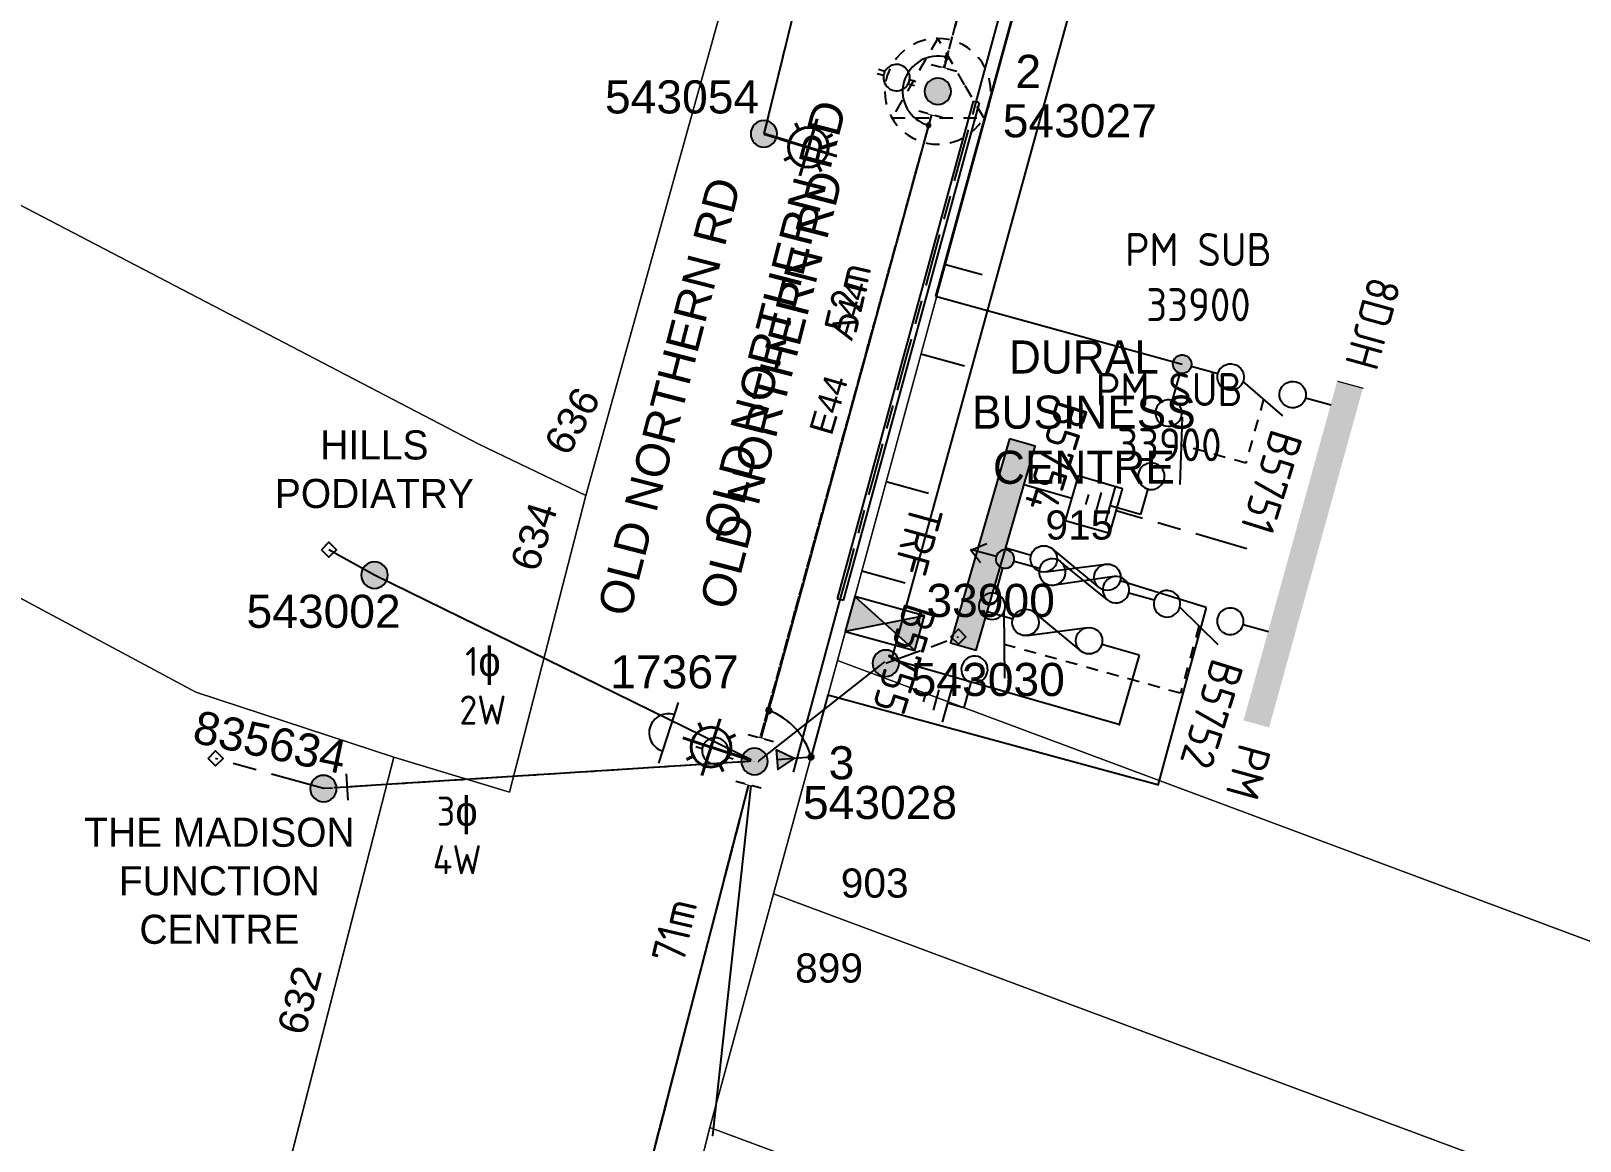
# Model space of a CAD drawing. Header units: metres. Extents: x 316970 to 317938, y 6270894 to 6271502.
# Drawn here: x 317154.5 to 317271.5, y 6271180.6 to 6271264.5 of the extents above; entities that cross this region are included whole.
import ezdxf
from ezdxf.enums import TextEntityAlignment as Align

# ---------------------------------------------------------------- set-up
doc = ezdxf.new("R2010")
doc.units = ezdxf.units.M
for name, pattern in [('Cable Exist OH', [1, 1, 0]), ('Cable Exist UG', [8.2, 4, -1.2, 1.8, -1.2]), ('IECLAUG', [3, 2, -1]), ('IECLCHAINA', [8.2, 4, -1.2, 1.8, -1.2]), ('IECLdasha', [5, 3, -2]), ('IECLDOTA', [1.8, 1, -0.8])]:
    doc.linetypes.add(name, pattern=pattern)
doc.layers.get('0').update_dxf_attribs({"color": 6})
for name, color, linetype, lineweight in [('Cadastre Buildings_SP_EXT', 9, 'Continuous', 5), ('Cadastre Land Parcels_SP_EXT', 9, 'Continuous', 5), ('Cadastre Roads_SP_EXT', 9, 'Continuous', 5)]:
    doc.layers.add(name, color=color, linetype=linetype, lineweight=lineweight)
for name, color, linetype in [('Equip_LV_EXT', 7, 'Continuous'), ('Equip_SP_EXT', 7, 'Continuous'), ('Equip_SP_HV_EXT', 7, 'Continuous'), ('Equip_SP_SL_EXT', 7, 'Continuous'), ('Mains_HV_EXT', 7, 'Continuous'), ('Mains_HV_NEW_U72', 2, 'Continuous'), ('Mains_LV_EXT', 7, 'Continuous'), ('Mains_LV_NEW', 2, 'Continuous'), ('Mains_LV_NEW_T84', 2, 'Continuous'), ('Mains_SL_EXT', 7, 'Continuous'), ('Mains_SL_NEW', 2, 'Continuous'), ('Mains_SL_NEW_Hardwired', 2, 'Continuous'), ('Notes_HV_MISC', 7, 'Continuous'), ('Notes_LV_MISC', 7, 'Continuous'), ('Notes_SP_MISC', 7, 'Continuous'), ('OH_Details_SP_MISC', 7, 'Continuous'), ('Services_SP_EXT', 7, 'Continuous'), ('Sub_SP_EXT', 7, 'Continuous'), ('SupportsOH_SP_EXT', 7, 'Continuous'), ('SupportsOH_SP_TR_HV_LV_SL_EXT', 7, 'Continuous'), ('Trench_SP_NEW', 2, 'Continuous'), ('UG_Details_SP_MISC', 7, 'Continuous')]:
    doc.layers.add(name, color=color, linetype=linetype)
doc.styles.add('iecARIAL', font='arial.ttf', dxfattribs={"height": 2})
doc.styles.add('iecISOCP', font='isocp.shx')
doc.styles.add('IESYMBOL1', font='isocp.shx')
doc.styles.add('POLE_LABEL', font='arial.ttf')
doc.styles.get("Standard").update_dxf_attribs({"font": 'arial.ttf'})
doc.linetypes.add('IE Trench HV', pattern='A,7,-0.2,["/",Standard,S=3,R=0,X=0.6,Y=-1.4],-2.5', length=9.7)
doc.linetypes.add('IECLCABX1', pattern='A,7,-0.25,["x",Standard,S=2,R=0,X=0.2,Y=-0.8],-2.1', length=9.35)

# ---------------------------------------------------------------- blocks, each defined once
blk = doc.blocks.new('*U139')
for p, q in [((2.11, 0.14), (1.61, 0.14)), ((4.07, 0.11), (4.57, 0.11)), ((2.1, -0.19), (1.61, -0.19)), ((4.07, -0.22), (4.57, -0.23))]:
    blk.add_line(p, q)
blk.add_lwpolyline([(2.09, -0.03, 1), (4.08, -0.05, 1)], format="xyb", close=True)
at = {"flags": 9}
for tag, p in [('ACTUAL_STATUS', (0, 0)), ('CONSTRUCTED_VOLTAGE', (0, -0.2)), ('OPERATING_VOLTAGE', (0, -0.6)), ('ORIENTATION', (0, -0.8)), ('OWNED_BY', (0, -1)), ('STATE', (0, -1.2)), ('NO_PHASES', (0, -0.4)), ('SWITCH_TYPE', (0, -1.4)), ('USAGE', (0, -1.6)), ('LEGEND', (0, -1.8)), ('NOTES', (0, -2))]:
    blk.add_attdef(tag, text='', height=0.2, dxfattribs=at).set_placement(p, align=Align.MIDDLE_LEFT)
at = {"flags": 1}
blk.add_attdef('Z', (0, 0), '', height=0.2, dxfattribs=at)
blk = doc.blocks.new('*U132')
at = {"lineweight": 40}
for p, q in [((-4.22, 2.92), (-3.97, 2.42)), ((-3.99, -1.05), (-2.59, 3.22)), ((-1.15, 0.38), (-5.43, 1.79)), ((-1.45, 2.01), (-1.95, 1.76)), ((-5.13, 0.15), (-4.63, 0.41)), ((0, 0), (-1.87, 0.62)), ((-2.36, -0.76), (-2.61, -0.26))]:
    blk.add_line(p, q, dxfattribs=at)
blk.add_circle((-3.29, 1.08), 1.5, dxfattribs=at)
at = {"style": 'iecARIAL', "flags": 8}
blk.add_attdef('ASSET_NUM', (1.5, 1.5), '', height=2.5, dxfattribs=at)
for tag, p, height, flags in [('CONSTRUCTED_VOLTAGE', (0.98, -0.65), 0.2, 9), ('CONTROL_TYPE', (0.98, -0.85), 0.2, 9), ('LANTERN_PURPOSE', (0.98, -1.05), 0.2, 9), ('LANTERN_TYPE', (0.98, -1.25), 0.2, 9), ('LNUMBER', (2.18, -3.25), 2.5, 8), ('OPERATING_VOLTAGE', (0.98, -1.65), 0.2, 9), ('ORIENTATION', (0.98, -1.85), 0.2, 9), ('OWNED_BY', (0.98, -2.05), 0.2, 9), ('STATE', (0.98, -2.25), 0.2, 9), ('NO_PHASES', (0.98, -1.45), 0.2, 9), ('USAGE', (0.98, -2.45), 0.2, 9), ('CEXIST', (0.98, -2.65), 0.2, 9), ('CNEW', (0.98, -2.85), 0.2, 9), ('CNUMBER', (0.98, -3.05), 0.2, 9), ('CREMOVE', (0.98, -3.25), 0.2, 9), ('CREPLACE', (0.98, -3.45), 0.2, 9), ('LKINGHEIGHT', (0.98, -3.65), 0.2, 9), ('LBRACKET', (0.98, -3.85), 0.2, 9), ('LBRACKETVOCAB', (0.98, -4.05), 0.2, 9), ('LCATEGORY', (0.98, -4.25), 0.2, 9), ('LCHARGE1', (0.98, -4.45), 0.2, 9), ('LCHARGE1PERCENT', (0.98, -4.65), 0.2, 9), ('LCHARGE2', (0.98, -4.85), 0.2, 9), ('LCHARGE2PERCENT', (0.98, -5.05), 0.2, 9), ('LCHARGE3', (0.98, -5.25), 0.2, 9), ('LCHARGE3PERCENT', (0.98, -5.45), 0.2, 9), ('LEXIST', (0.98, -5.65), 0.2, 9), ('LLAMP', (0.98, -5.85), 0.2, 9), ('LLAMPVOCAB', (0.98, -6.05), 0.2, 9), ('LMAST', (0.98, -6.25), 0.2, 9), ('LMASTVOCAB', (0.98, -6.45), 0.2, 9), ('LNEW', (0.98, -6.65), 0.2, 9), ('LANTNUMBER', (0.98, -6.85), 0.2, 9), ('LOUTREACH', (0.98, -7.25), 0.2, 9), ('LOUTREACHVOCAB', (0.98, -7.45), 0.2, 9), ('LRATECODE', (0.98, -7.65), 0.2, 9), ('LREMOVE', (0.98, -7.85), 0.2, 9), ('LREPLACE', (0.98, -8.05), 0.2, 9), ('LTYPE', (0.98, -8.25), 0.2, 9), ('STREETNAME', (0.98, -9.25), 0.2, 9), ('SUBURB', (0.98, -9.45), 0.2, 1), ('LTYPEVOCAB', (0.98, -8.45), 0.2, 9), ('LEGEND', (0.98, -8.65), 0.2, 9), ('LOCATION', (0.98, -8.85), 0.2, 9), ('NOTES', (0.98, -9.05), 0.2, 9)]:
    blk.add_attdef(tag, p, '', height=height, dxfattribs=dict(flags=flags))
blk = doc.blocks.new('*U131')
at = {"lineweight": 40}
for p, q in [((0, 0), (1.93, -0.59)), ((2.39, 0.8), (2.65, 0.3)), ((4.02, 1.13), (2.71, -3.17)), ((1.21, -0.37), (5.51, -1.68)), ((5.18, -0.05), (4.68, -0.32)), ((1.54, -1.99), (2.04, -1.73)), ((4.33, -2.84), (4.07, -2.34))]:
    blk.add_line(p, q, dxfattribs=at)
blk.add_circle((3.36, -1.02), 1.5, dxfattribs=at)
at = {"style": 'iecARIAL', "flags": 8}
blk.add_attdef('ASSET_NUM', (1.5, 1.5), '', height=2.5, dxfattribs=at)
for tag, p, height, flags in [('CONSTRUCTED_VOLTAGE', (0.98, -0.65), 0.2, 9), ('CONTROL_TYPE', (0.98, -0.85), 0.2, 9), ('LANTERN_PURPOSE', (0.98, -1.05), 0.2, 9), ('LANTERN_TYPE', (0.98, -1.25), 0.2, 9), ('LNUMBER', (2.18, -3.25), 2.5, 8), ('OPERATING_VOLTAGE', (0.98, -1.65), 0.2, 9), ('ORIENTATION', (0.98, -1.85), 0.2, 9), ('OWNED_BY', (0.98, -2.05), 0.2, 9), ('STATE', (0.98, -2.25), 0.2, 9), ('NO_PHASES', (0.98, -1.45), 0.2, 9), ('USAGE', (0.98, -2.45), 0.2, 9), ('CEXIST', (0.98, -2.65), 0.2, 9), ('CNEW', (0.98, -2.85), 0.2, 9), ('CNUMBER', (0.98, -3.05), 0.2, 9), ('CREMOVE', (0.98, -3.25), 0.2, 9), ('CREPLACE', (0.98, -3.45), 0.2, 9), ('LKINGHEIGHT', (0.98, -3.65), 0.2, 9), ('LBRACKET', (0.98, -3.85), 0.2, 9), ('LBRACKETVOCAB', (0.98, -4.05), 0.2, 9), ('LCATEGORY', (0.98, -4.25), 0.2, 9), ('LCHARGE1', (0.98, -4.45), 0.2, 9), ('LCHARGE1PERCENT', (0.98, -4.65), 0.2, 9), ('LCHARGE2', (0.98, -4.85), 0.2, 9), ('LCHARGE2PERCENT', (0.98, -5.05), 0.2, 9), ('LCHARGE3', (0.98, -5.25), 0.2, 9), ('LCHARGE3PERCENT', (0.98, -5.45), 0.2, 9), ('LEXIST', (0.98, -5.65), 0.2, 9), ('LLAMP', (0.98, -5.85), 0.2, 9), ('LLAMPVOCAB', (0.98, -6.05), 0.2, 9), ('LMAST', (0.98, -6.25), 0.2, 9), ('LMASTVOCAB', (0.98, -6.45), 0.2, 9), ('LNEW', (0.98, -6.65), 0.2, 9), ('LANTNUMBER', (0.98, -6.85), 0.2, 9), ('LOUTREACH', (0.98, -7.25), 0.2, 9), ('LOUTREACHVOCAB', (0.98, -7.45), 0.2, 9), ('LRATECODE', (0.98, -7.65), 0.2, 9), ('LREMOVE', (0.98, -7.85), 0.2, 9), ('LREPLACE', (0.98, -8.05), 0.2, 9), ('LTYPE', (0.98, -8.25), 0.2, 9), ('STREETNAME', (0.98, -9.25), 0.2, 9), ('SUBURB', (0.98, -9.45), 0.2, 1), ('LTYPEVOCAB', (0.98, -8.45), 0.2, 9), ('LEGEND', (0.98, -8.65), 0.2, 9), ('LOCATION', (0.98, -8.85), 0.2, 9), ('NOTES', (0.98, -9.05), 0.2, 9)]:
    blk.add_attdef(tag, p, '', height=height, dxfattribs=dict(flags=flags))
blk = doc.blocks.new('CCP_EXT')
at = {"flags": 9}
for tag, p in [('STATE', (0, -1.8)), ('LEGEND', (0, -1.4)), ('LIFE_SUPPORT', (0, -1.6)), ('NOTES', (0, -2))]:
    blk.add_attdef(tag, text='', height=0.2, dxfattribs=at).set_placement(p, align=Align.MIDDLE_LEFT)
blk.add_wipeout([(0, 0.57), (0.57, 0), (0, -0.57), (-0.57, 0)])
blk.add_lwpolyline([(-0.57, 0), (0, 0.57), (0.57, 0), (0, -0.57), (-0.57, 0)])
at = {"flags": 1}
blk.add_attdef('Z', (0, 0), '', height=0.2, dxfattribs=at)
at = {"flags": 9}
for tag, p in [('CCP_TYPE', (0, 0)), ('CONSTRUCTED_VOLTAGE', (0, -0.2)), ('OPERATING_VOLTAGE', (0, -0.6)), ('ORIENTATION', (0, -0.8)), ('OWNED_BY', (0, -1)), ('NO_PHASES', (0, -0.4)), ('USAGE', (0, -1.2))]:
    blk.add_attdef(tag, text='', height=0.2, dxfattribs=at).set_placement(p, align=Align.MIDDLE_LEFT)
blk = doc.blocks.new('POLE_EXT')
blk.add_hatch(color=256).paths.add_polyline_path([(-1, 0, 1), (1, 0, 1)])
blk.add_lwpolyline([(-1, 0, 1), (1, 0, 1)], format="xyb", close=True)
for tag, height, flags, p in [('pNumber', 2.5, 8, (-17.84, 2.07)), ('OWNED_BY', 0.2, 9, (1.35, -0.4)), ('SPECIAL_USE', 0.2, 9, (1.35, -0.8)), ('STATE', 0.2, 9, (1.35, -1)), ('PARENT', 0.2, 9, (1.35, -0.6)), ('USAGE', 0.2, 9, (1.35, -1.2)), ('cLV', 0.2, 9, (1.35, -1.4)), ('hDepth', 0.2, 9, (1.35, -1.6)), ('hDia', 0.2, 9, (1.35, -1.8)), ('cHV', 0.2, 9, (1.35, -2)), ('LBRACKET', 0.2, 9, (1.35, -2.2)), ('LExisting', 0.2, 9, (1.35, -2.4)), ('cLinedev', 0.2, 9, (1.35, -3.4)), ('LANTNUMBER', 0.2, 9, (1.35, -2.6)), ('LOther', 0.2, 9, (1.35, -2.8)), ('LRemove', 0.2, 9, (1.35, -3)), ('LEGEND', 0.2, 9, (1.35, -3.2)), ('LOCATION', 0.2, 9, (1.35, -3.6)), ('pExisting', 0.2, 9, (1.35, -3.8)), ('pFooting', 0.2, 9, (1.35, -4.4)), ('pNew', 0.2, 9, (1.35, -4.6)), ('PFNUMBER', 0.2, 9, (1.35, -4)), ('NEWPFNUMBER', 0.2, 9, (1.35, -4.2)), ('pRelocate', 0.2, 9, (1.35, -5)), ('pRemove', 0.2, 9, (1.35, -5.2)), ('pReplace', 0.2, 9, (1.35, -5.4)), ('pStay', 0.2, 9, (1.35, -5.6)), ('pType', 0.2, 9, (1.35, -5.8)), ('cspan', 0.2, 9, (1.35, -6)), ('STREETNAME', 0.2, 9, (1.35, -6.2)), ('SUBURB', 0.2, 9, (1.35, -6.4)), ('OPERATED_BY', 0.2, 9, (1.36, -7.01)), ('NOTES', 0.2, 9, (1.35, -6.6)), ('MAINTAINED_BY', 0.2, 9, (1.36, -6.81))]:
    blk.add_attdef(tag, text='', height=height, dxfattribs=dict(flags=flags)).set_placement(p, align=Align.MIDDLE_LEFT)
at = {"style": 'POLE_LABEL'}
for tag, height, flags, p in [('ASSET_NUM', 2.5, 8, (2, 2)), ('STRUCTURE_PLANT_NUMBER', 0.2, 9, (1.35, 0.03)), ('STREET_CODE', 0.2, 9, (1.35, -0.2))]:
    blk.add_attdef(tag, text='', height=height, dxfattribs=dict(at, flags=flags)).set_placement(p, align=Align.MIDDLE_LEFT)
at = {"flags": 1}
blk.add_attdef('Z', (1.35, -7.33), '', height=0.2, dxfattribs=at)
blk = doc.blocks.new('*U133')
blk.add_line((-2.63, -6.8), (2.17, -6.93))
blk.add_lwpolyline([(-1.67, -6.83, 0.414214), (-0.27, -8.31, 0.414214), (1.21, -6.91)], format="xyb")
for tag, height, flags, p in [('ASSET_NUM', 2.5, 8, (2, 2)), ('STREET_CODE', 0.2, 9, (1.5, 0)), ('ACTUAL_STATUS', 0.2, 9, (1.5, -0.2)), ('CONSTRUCTED_VOLTAGE', 0.2, 9, (1.5, -0.4)), ('OPERATING_VOLTAGE', 0.2, 9, (1.5, -0.8)), ('ORIENTATION', 0.2, 9, (1.5, -1)), ('OWNED_BY', 0.2, 9, (1.5, -1.2)), ('NO_PHASES', 0.2, 9, (1.5, -0.6)), ('OPERATED_BY', 0.2, 9, (1.5, -1.4)), ('STATE', 0.2, 9, (1.5, -1.8)), ('SWITCH_TYPE', 0.2, 9, (1.5, -2)), ('MAINTAINED_BY', 0.2, 9, (1.5, -1.6)), ('USAGE', 0.2, 9, (1.5, -2.2)), ('LEGEND', 0.2, 9, (1.5, -2.4)), ('STREETNAME', 0.2, 9, (1.5, -2.8)), ('SUBURB', 0.2, 9, (1.5, -3)), ('Z', 0.2, 1, (1.5, -3.6)), ('LOCATION', 0.2, 9, (1.5, -2.6)), ('NOTES', 0.2, 9, (1.5, -3.2)), ('LABEL_ALIGNMENT', 0.2, 9, (1.5, -3.4))]:
    blk.add_attdef(tag, text='', height=height, dxfattribs=dict(flags=flags)).set_placement(p, align=Align.MIDDLE_LEFT)
blk = doc.blocks.new('End Shackle_EXT')
at = {"flags": 9}
for tag, p in [('OWNED_BY', (0, -1)), ('STATE', (0, -1.2)), ('USAGE', (0, -1.4)), ('NOTES', (0, -1.6))]:
    blk.add_attdef(tag, text='', height=0.2, dxfattribs=at).set_placement(p, align=Align.MIDDLE_LEFT)
blk.add_wipeout([(0, 0.25), (1.81, 0.25), (1.82, -0.25), (0, -0.25)])
blk.add_line((1.81, -1), (1.81, 1))
at = {"flags": 1}
blk.add_attdef('Z', (0, 0), '', height=0.2, dxfattribs=at)
at = {"flags": 9}
for tag, p in [('CONNECTOR_TYPE', (0, 0)), ('CONSTRUCTED_VOLTAGE', (0, -0.2)), ('OPERATING_VOLTAGE', (0, -0.6)), ('ORIENTATION', (0, -0.8)), ('NO_PHASES', (0, -0.4))]:
    blk.add_attdef(tag, text='', height=0.2, dxfattribs=at).set_placement(p, align=Align.MIDDLE_LEFT)
blk = doc.blocks.new('SUB_PADMOUNT_EXT')
for points in [[(0, 0), (-3.84, 1.92), (-3.84, -1.92)], [(0, 0), (3.84, 1.92), (3.84, -1.92)]]:
    blk.add_hatch(color=256).paths.add_polyline_path(points)
for p, q in [((3.84, 1.92), (-3.84, -1.92)), ((-3.84, 1.92), (3.84, -1.92))]:
    blk.add_line(p, q)
blk.add_lwpolyline([(-3.84, -1.92), (3.84, -1.92), (3.84, 1.92), (-3.84, 1.92)], close=True)
for tag, height, flags, p in [('ASSET_NUM', 2.5, 8, (2, 2)), ('STREET_CODE', 0.2, 9, (1.5, 0)), ('CONSTRUCTED_VOLTAGE', 0.2, 9, (1.5, -0.2)), ('OPERATING_VOLTAGE', 0.2, 9, (1.5, -0.6)), ('ORIENTATION', 0.2, 9, (1.5, -0.8)), ('OWNED_BY', 0.2, 9, (1.5, -1)), ('OPERATED_BY', 0.2, 9, (1.5, -1.2)), ('SECONDARY_VOLTAGE', 0.2, 9, (1.5, -1.6)), ('NO_PHASES', 0.2, 9, (1.5, -0.4)), ('MAINTAINED_BY', 0.2, 9, (1.5, -1.4)), ('STATE', 0.2, 9, (1.5, -1.8)), ('SUBSTATION_TYPE', 0.2, 9, (1.5, -2.2)), ('STREETNAME', 0.2, 9, (1.5, -3)), ('SUBURB', 0.2, 9, (1.5, -3.2)), ('PARENT', 0.2, 9, (1.5, -2)), ('USAGE', 0.2, 9, (1.5, -2.4)), ('LEGEND', 0.2, 9, (1.5, -2.6)), ('LOCATION', 0.2, 9, (1.5, -2.8)), ('NOTES', 0.2, 9, (1.5, -3.4)), ('Z', 0.2, 1, (1.5, -3.6))]:
    blk.add_attdef(tag, text='', height=height, dxfattribs=dict(flags=flags)).set_placement(p, align=Align.MIDDLE_LEFT)
blk = doc.blocks.new('PSR')
at = {"layer": 'Equip_SP_EXT'}
blk.add_line((317242.6, 6271265.74), (317242.6, 6271265.74, 0), dxfattribs=at)
at = {"layer": 'Equip_SP_EXT', "linetype": 'IECLDOTA'}
blk.add_lwpolyline([(317236.55, 6271265.28, 1), (317244.55, 6271265.28, 1)], format="xyb", close=True, dxfattribs=at)
blk.add_lwpolyline([(317242.58, 6271265.77), (317240.55, 6271269.28), (317237.09, 6271263.28), (317244.02, 6271263.28)], close=True, dxfattribs=at)
blk = doc.blocks.new('End Shackle_NEW')
blk.add_line((1, 1.81), (-1, 1.81))
at = {"flags": 1}
blk.add_attdef('Z', (0, 0), '', height=0.2, dxfattribs=at)
at = {"flags": 9}
for tag, p in [('CONNECTOR_TYPE', (0, 0)), ('CONSTRUCTED_VOLTAGE', (0, -0.2)), ('OPERATING_VOLTAGE', (0, -0.6)), ('ORIENTATION', (0, -0.8)), ('OWNED_BY', (0, -1)), ('STATE', (0, -1.2)), ('NO_PHASES', (0, -0.4)), ('OPERATED_BY', (0, -2.01)), ('USAGE', (0, -1.4)), ('NOTES', (0, -1.6)), ('MAINTAINED_BY', (0, -1.81))]:
    blk.add_attdef(tag, text='', height=0.2, dxfattribs=at).set_placement(p, align=Align.MIDDLE_LEFT)
blk.add_wipeout([(-0.25, 0), (-0.25, 1.81), (0.25, 1.82), (0.25, 0)])
blk = doc.blocks.new('ffcb')
at = {"layer": 'Equip_LV_EXT'}
blk.add_hatch(color=256, dxfattribs=at).paths.add_polyline_path([(132.93, 143.13), (132.93, 145.14), (116.89, 145.14), (116.89, 143.13)])
for p, q in [((119.93, 143.13), (119.93, 141.13)), ((124.93, 143.13), (124.93, 141.13)), ((129.93, 143.13), (129.93, 139.38)), ((119.02, 139.73), (120.86, 135.53)), ((120.86, 139.73), (119.02, 135.53)), ((125.85, 139.73), (124.02, 135.53)), ((124.02, 139.73), (125.85, 135.53))]:
    blk.add_line(p, q, dxfattribs=at)
for points in [[(132.93, 145.14), (116.89, 145.14), (116.89, 143.13), (132.93, 143.13)], [(128.18, 135.88), (131.68, 135.88), (131.68, 139.38), (128.18, 139.38)]]:
    blk.add_lwpolyline(points, close=True, dxfattribs=at)
for centre in [(119.94, 140.13), (124.93, 140.13), (119.94, 135.13), (124.93, 135.13)]:
    blk.add_circle(centre, 1, dxfattribs=at)
blk = doc.blocks.new('UGOH_NEW')
blk.add_hatch(color=256).paths.add_polyline_path([(-0.75, 1.7), (0.75, 1.7), (0, 3)])
blk.add_lwpolyline([(-0.75, 1.7), (0.75, 1.7), (0, 3)], close=True)
for tag, flags, p in [('CONSTRUCTED_VOLTAGE', 9, (1.5, 0)), ('OPERATING_VOLTAGE', 9, (1.5, -0.2)), ('ORIENTATION', 9, (1.5, -0.4)), ('STATE', 9, (1.5, -0.6)), ('OWNED_BY', 9, (1.5, -1)), ('OPERATED_BY', 9, (1.5, -1.2)), ('USAGE', 9, (1.5, -0.8)), ('ACTUAL_STATUS', 9, (1.5, -1.6)), ('TYPE', 1, (1.5, -2)), ('MAINTAINED_BY', 9, (1.5, -1.4)), ('NUMBER_OF_PHASES', 9, (1.5, -1.8))]:
    blk.add_attdef(tag, text='', height=0.2, dxfattribs=dict(flags=flags)).set_placement(p, align=Align.MIDDLE_LEFT)
blk = doc.blocks.new('BOND POINT')
blk.add_hatch(color=256).paths.add_polyline_path([(-1, 0, 1), (1, 0, 1)])
blk.add_lwpolyline([(-1, 0, 1), (1, 0, 1)], format="xyb", close=True)
blk = doc.blocks.new('SP1')
at = {"layer": 'Notes_HV_MISC'}
for points in [[(317289.13, 6271225.25, 1), (317288.77, 6271223.9, 1)], [(317275.75, 6271210.52, 1), (317275.38, 6271209.17, 1)]]:
    blk.add_hatch(color=256, dxfattribs=at).paths.add_polyline_path(points)
at = {"layer": 'Notes_HV_MISC', "lineweight": 0}
blk.add_hatch(color=256, dxfattribs=at).paths.add_polyline_path([(317300.68, 6271223.34), (317293.59, 6271197.65), (317295.52, 6271197.12), (317302.62, 6271222.81)])
at = {"layer": 'Notes_HV_MISC', "color": 1}
for p, q in [((317291.65, 6271223.85), (317289.63, 6271224.4)), ((317288.76, 6271223.9), (317288.2, 6271221.85)), ((317296.56, 6271220.66), (317293.56, 6271223.27)), ((317300.2, 6271221.47), (317298.27, 6271222)), ((317288.95, 6271220.56), (317288.78, 6271215.48)), ((317282.43, 6271213.33), (317282.86, 6271214.87)), ((317283.11, 6271212.42), (317283.92, 6271215.3)), ((317286.35, 6271215.14), (317285.81, 6271213.21)), ((317281.67, 6271213.96), (317281.89, 6271214.73)), ((317285.81, 6271213.21), (317283.51, 6271213.86)), ((317274.89, 6271210.03), (317272.96, 6271210.56)), ((317272.96, 6271210.56), (317273.72, 6271209.58)), ((317273.02, 6271210.55), (317274.18, 6271211.01)), ((317275.38, 6271209.17), (317274.84, 6271207.24)), ((317278.17, 6271209.13), (317276.24, 6271209.66)), ((317283.32, 6271206.75), (317279.76, 6271209.64)), ((317283.81, 6271208.52), (317279.27, 6271207.87)), ((317286.84, 6271206.73), (317284.91, 6271207.26)), ((317275.47, 6271205.93), (317275.52, 6271200.84)), ((317291.66, 6271203.36), (317288.77, 6271206.2)), ((317295.47, 6271204.35), (317293.55, 6271204.88)), ((317269.59, 6271199.82), (317269.38, 6271199.05)), ((317270.57, 6271199.96), (317270.14, 6271198.42)), ((317271.62, 6271200.4), (317270.82, 6271197.51)), ((317272.99, 6271200.54), (317272.46, 6271198.61)), ((317272.46, 6271198.61), (317271.22, 6271198.95))]:
    blk.add_line(p, q, dxfattribs=at)
at = {"layer": 'Notes_HV_MISC', "color": 1, "lineweight": 0}
blk.add_line((317300.7, 6271223.28), (317302.63, 6271222.75), dxfattribs=at)
at = {"layer": 'Notes_HV_MISC', "color": 1, "linetype": 'IECLDOTA', "ltscale": 0.9}
for p, q in [((317295.1, 6271221.93), (317293.76, 6271217.1)), ((317293.76, 6271217.1), (317288.88, 6271218.45)), ((317290.22, 6271204.78), (317288.82, 6271199.71)), ((317288.82, 6271199.71), (317275.5, 6271203.39))]:
    blk.add_line(p, q, dxfattribs=at)
at = {"layer": 'Notes_HV_MISC', "color": 1}
for points in [[(317289.13, 6271225.25, -1), (317288.77, 6271223.9, -1)], [(317292.88, 6271224.56, -1), (317292.35, 6271222.63, -1)], [(317297.57, 6271223.23, -1), (317297.04, 6271221.3, -1)], [(317288.2, 6271221.85, 1), (317287.66, 6271219.92, 1)], [(317286.88, 6271217.07, 1), (317286.35, 6271215.14, 1)], [(317275.75, 6271210.52, 1), (317275.38, 6271209.17, 1)], [(317279.4, 6271209.83, 1), (317278.86, 6271207.9, 1)], [(317284.22, 6271208.49, 1), (317283.68, 6271206.57, 1)], [(317274.84, 6271207.24, 1), (317274.31, 6271205.32, 1)], [(317288.07, 6271207.43, 1), (317287.54, 6271205.5, 1)], [(317292.85, 6271206.11, 1), (317292.32, 6271204.18, 1)], [(317273.52, 6271202.47, 1), (317272.99, 6271200.54, 1)]]:
    blk.add_lwpolyline(points, format="xyb", close=True, dxfattribs=at)
at = {"layer": 'Notes_HV_MISC', "color": 7, "style": 'IESYMBOL1'}
for s, p in [('8DJH', (317303.37, 6271227.64)), ('PM', (317293.95, 6271193.74))]:
    blk.add_text(s, height=2.5, rotation=254.5674, dxfattribs=at).set_placement(p, align=Align.MIDDLE_CENTER)
blk.add_text('TRF', height=2.5, rotation=254.5674, dxfattribs=at).set_placement((317270.21, 6271210.93), align=Align.TOP_CENTER)
at = {"layer": 'Notes_HV_MISC', "linetype": 'Continuous', "char_height": 2.5, "width": 0.2, "attachment_point": 1, "rotation": 252.5654, "style": 'iecISOCP'}
for s, insert in [('B5754', (317281.89, 6271221.23)), ('B5751', (317298.09, 6271219.03)), ('B5755', (317270.4, 6271205.92)), ('B5752', (317293.62, 6271201.71))]:
    blk.add_mtext(s, dxfattribs=dict(at, insert=insert))

msp = doc.modelspace()

# ---------------------------------------------------------------- linework, layer by layer
at = {"layer": 'Cadastre Land Parcels_SP_EXT', "linetype": 'Continuous'}
for points in [[(317212, 6271285.47), (317203.55, 6271289.73), (317057.87, 6271365.9), (317042.16, 6271309.51), (317080, 6271289.66), (317130.53, 6271263.34), (317188.3, 6271233.24), (317196.38, 6271229.38), (317212, 6271285.47)], [(317130.53, 6271263.34), (317080, 6271289.66), (317048.64, 6271229.5), (317104.72, 6271196.63), (317155.22, 6271167.03), (317169.56, 6271162.64), (317169.79, 6271162.58), (317181.87, 6271209.6), (317166.92, 6271214.51), (317123.83, 6271237.58), (317130.53, 6271263.34)], [(317196.38, 6271229.38), (317188.3, 6271233.24), (317130.53, 6271263.34), (317123.83, 6271237.59), (317166.92, 6271214.51), (317181.87, 6271209.6), (317190.61, 6271206.96), (317196.38, 6271229.38)], [(317466.88, 6271162.21), (317328.47, 6271252.25), (317324.13, 6271234.5), (317319.8, 6271216.73), (317315.46, 6271198.96), (317311.11, 6271181.2), (317306.77, 6271163.43), (317302.41, 6271145.64), (317205.76, 6271181.6), (317204.27, 6271175.71), (317359.65, 6271117.87), (317370.24, 6271147.38), (317400.87, 6271127.41), (317589.65, 6271004.62), (317677.21, 6270947.69), (317712.67, 6271002.32), (317611.3, 6271068.26), (317466.88, 6271162.21)], [(317311.11, 6271181.2), (317215.4, 6271216.89), (317210.58, 6271199.26), (317306.77, 6271163.43), (317311.11, 6271181.2)], [(317306.77, 6271163.43), (317210.58, 6271199.26), (317205.76, 6271181.6), (317302.41, 6271145.64), (317306.77, 6271163.43)]]:
    msp.add_lwpolyline(points, close=True, dxfattribs=at)
at = {"layer": 'Mains_HV_EXT', "linetype": 'Cable Exist OH'}
for points in [[(317222.99, 6271259.91), (317241.87, 6271330.82), (317252.35, 6271372.5), (317267.19, 6271412.5), (317252.5, 6271442.87)], [(317222.99, 6271259.91), (317209.14, 6271209.27)], [(317209.14, 6271209.27), (317191.72, 6271142.01)]]:
    msp.add_lwpolyline(points, dxfattribs=at)
at = {"layer": 'Mains_HV_NEW_U72', "linetype": 'IECLCABX1'}
msp.add_line((317222.82, 6271244.42), (317241.46, 6271239.3), dxfattribs=at)
at = {"layer": 'Mains_HV_NEW_U72', "linetype": 'IECLCABX1', "flags": 128}
msp.add_lwpolyline([(317234.64, 6271287.5), (317222.82, 6271244.42)], dxfattribs=at)
at = {"layer": 'Mains_LV_EXT', "linetype": 'Cable Exist UG'}
msp.add_line((317246.34, 6271225.35), (317236.47, 6271228.2), dxfattribs=at)
at = {"layer": 'Mains_LV_EXT', "color": 0, "linetype": 'IECLdasha'}
msp.add_lwpolyline([(317231.55, 6271291.79), (317222.99, 6271259.91)], dxfattribs=at)
at = {"layer": 'Mains_LV_EXT', "color": 0, "linetype": 'Cable Exist OH'}
for points in [[(317222.99, 6271259.91), (317209.14, 6271209.27)], [(317209.14, 6271209.27), (317191.72, 6271142.01)]]:
    msp.add_lwpolyline(points, dxfattribs=at)
at = {"layer": 'Mains_LV_EXT', "color": 7}
msp.add_arc((317208.38, 6271208.24), 5.22, 15.3172, 69.2745, dxfattribs=at)
at = {"layer": 'Mains_LV_NEW_T84', "color": 2, "linetype": 'IECLCABX1'}
for p, q in [((317243.27, 6271220.91), (317236.77, 6271222.91)), ((317238.2, 6271217.3), (317235.39, 6271218.11)), ((317236.68, 6271212.05), (317219.48, 6271216.99)), ((317239.69, 6271207.47), (317214.69, 6271214.29)), ((317210.84, 6271209.42), (317213.41, 6271209.62))]:
    msp.add_line(p, q, dxfattribs=at)
at = {"layer": 'Mains_LV_NEW_T84', "color": 2, "linetype": 'IECLCABX1', "flags": 128}
for points in [[(317238.27, 6271285.24), (317230.71, 6271257.79)], [(317243.27, 6271220.91), (317239.61, 6271207.49)], [(317238.2, 6271217.3), (317236.67, 6271211.99)], [(317214.69, 6271214.29), (317213.47, 6271209.82)]]:
    msp.add_lwpolyline(points, dxfattribs=at)
at = {"layer": 'Mains_SL_EXT', "color": 0, "linetype": 'IECLdasha'}
msp.add_lwpolyline([(317231.55, 6271291.79), (317222.99, 6271259.91)], dxfattribs=at)
at = {"layer": 'Mains_SL_EXT', "linetype": 'Cable Exist OH'}
for points in [[(317216.74, 6271284.82), (317209.85, 6271256.7)], [(317209.07, 6271208.99), (317191.87, 6271142.58)]]:
    msp.add_lwpolyline(points, dxfattribs=at)
at = {"layer": 'Mains_SL_EXT', "color": 0, "linetype": 'Cable Exist OH'}
msp.add_lwpolyline([(317222.99, 6271259.91), (317209.07, 6271209.3)], dxfattribs=at)
at = {"layer": 'Mains_SL_NEW_Hardwired', "color": 0, "linetype": 'Continuous'}
msp.add_arc((317222.99, 6271259.91), 2.66, 75.0908, 254.6208, dxfattribs=at).dxf.unprotected_set("ltscale", 0)
at = {"layer": 'Notes_SP_MISC', "color": 7, "linetype": 'Continuous'}
for p, q in [((317226.34, 6271246.04), (317223.57, 6271246.8)), ((317225.02, 6271239.15), (317221.72, 6271240.05)), ((317222.29, 6271229.52), (317219.09, 6271230.4)), ((317220.52, 6271222.75), (317217.24, 6271223.65))]:
    msp.add_line(p, q, dxfattribs=at)
at = {"layer": 'OH_Details_SP_MISC', "color": 7, "linetype": 'Continuous', "flags": 128}
msp.add_lwpolyline([(317216.74, 6271284.82), (317209.85, 6271256.7)], dxfattribs=at)
at = {"layer": 'Services_SP_EXT'}
for points in [[(317209.07, 6271208.99), (317218.99, 6271216.79)], [(317209.07, 6271209.29), (317176.56, 6271207.22), (317176.48, 6271207.24)]]:
    msp.add_lwpolyline(points, dxfattribs=at)
at = {"layer": 'Trench_SP_NEW', "color": 2, "linetype": 'IE Trench HV', "flags": 128}
msp.add_lwpolyline([(317225.88, 6271259.12), (317229.82, 6271273.59)], dxfattribs=at)
at = {"layer": 'Trench_SP_NEW', "color": 2, "linetype": 'IE Trench HV', "ltscale": 0.7, "flags": 128}
msp.add_lwpolyline([(317212.08, 6271208.47), (317215.62, 6271221.5)], dxfattribs=at)
at = {"layer": 'UG_Details_SP_MISC'}
for p, q in [((317225.66, 6271259.18), (317215.39, 6271221.56)), ((317226.12, 6271259.05), (317215.85, 6271221.44)), ((317225.66, 6271259.18), (317225.89, 6271259.12)), ((317226.12, 6271259.05), (317225.89, 6271259.12)), ((317215.39, 6271221.56), (317215.62, 6271221.5)), ((317215.85, 6271221.44), (317215.62, 6271221.5))]:
    msp.add_line(p, q, dxfattribs=at)
at = {"layer": 'UG_Details_SP_MISC', "color": 7, "linetype": 'Cable Exist UG', "flags": 128}
msp.add_lwpolyline([(317215.62, 6271221.5), (317216.28, 6271223.91), (317218.12, 6271230.66), (317220.76, 6271240.31), (317222.6, 6271247.06), (317225.89, 6271259.12)], dxfattribs=at)

# ---------------------------------------------------------------- block references
at = {"layer": 'Equip_LV_EXT', "rotation": 162.829546544219}
for p in [(317222.81, 6271260), (317209.1, 6271209.12)]:
    msp.add_blockref('*U139', p, dxfattribs=at)
at = {"layer": 'Equip_SP_EXT'}
msp.add_blockref('PSR', (-17.56, -5.37), dxfattribs=at)
at = {"layer": 'Equip_SP_HV_EXT'}
ref = msp.add_blockref('*U133', (317209.14, 6271209.27), dxfattribs=dict(at, rotation=253.5460695923965))
ref.add_attrib('ASSET_NUM', '17367', dxfattribs={"layer": '0', "height": 2.5}).set_placement((317207.95, 6271214.04), align=Align.BOTTOM_RIGHT)
at = {"layer": 'Equip_SP_SL_EXT'}
for name, p in [('*U131', (317209.85, 6271256.7)), ('*U132', (317209.14, 6271209.27))]:
    msp.add_blockref(name, p, dxfattribs=at)
at = {"layer": 'Mains_LV_EXT', "color": 7, "linetype": 'Continuous', "xscale": 0.21, "yscale": 0.21, "zscale": 0.21}
for p, rotation in [((317210.23, 6271213.12), 195.407388980134), ((317213.41, 6271209.62), 164.9840731965431)]:
    msp.add_blockref('BOND POINT', p, dxfattribs=dict(at, rotation=rotation)).dxf.unprotected_set("ltscale", 0)
at = {"layer": 'Mains_LV_EXT', "linetype": 'Continuous', "rotation": 274.4742432557755}
msp.add_blockref('UGOH_NEW', (317209.14, 6271209.27), dxfattribs=at)
at = {"layer": 'Mains_SL_NEW_Hardwired', "color": 0, "linetype": 'Continuous', "xscale": 0.15, "yscale": 0.15, "zscale": 0.15}
for p in [(317223.68, 6271262.49), (317222.29, 6271257.34)]:
    msp.add_blockref('BOND POINT', p, dxfattribs=at).dxf.unprotected_set("ltscale", 0)
at = {"layer": 'SupportsOH_SP_TR_HV_LV_SL_EXT'}
ref = msp.add_blockref('POLE_EXT', (317209.85, 6271256.7), dxfattribs=at)
ref.add_attrib('ASSET_NUM', '543054', dxfattribs={"layer": '0', "height": 2.5, "style": 'POLE_LABEL'}).set_placement((317209.49, 6271257.49), align=Align.BOTTOM_RIGHT)

# ---------------------------------------------------------------- texts
at = {"layer": 'Cadastre Land Parcels_SP_EXT'}
for s, rotation, p in [('636', 60.611, (317195.05, 6271232.23)), ('634', 72.4615, (317192.74, 6271223.49)), ('632', 75.1394, (317175.16, 6271188.47))]:
    msp.add_text(s, height=2.2, rotation=rotation, dxfattribs=at).set_placement(p)
for s, p in [('915', (317231.13, 6271226.04)), ('903', (317215.66, 6271198.98)), ('899', (317212.21, 6271192.56))]:
    msp.add_text(s, height=2.2, dxfattribs=at).set_placement(p)
at = {"layer": 'Cadastre Roads_SP_EXT', "color": 1}
msp.add_text('OLD NORTHERN RD', height=2.5, rotation=75.5673, dxfattribs=at).set_placement((317199.67, 6271220.09))
at = {"layer": 'Mains_HV_EXT'}
msp.add_text('A44', height=1.8, rotation=73.6417, dxfattribs=at).set_placement((317216.5, 6271241))
at = {"layer": 'Mains_LV_EXT'}
msp.add_text('E44', height=1.8, rotation=73.6417, dxfattribs=at).set_placement((317214.97, 6271233.82))
at = {"layer": 'Notes_HV_MISC', "color": 1}
msp.add_text('OLD NORTHERN RD', height=2.5, rotation=75.5673, dxfattribs=at).set_placement((317207.65, 6271225.92))
at = {"layer": 'Notes_HV_MISC', "color": 2, "linetype": 'Continuous', "insert": (317242.69, 6271245.87), "char_height": 2.5, "width": 16.5427, "attachment_point": 5, "style": 'iecISOCP'}
msp.add_mtext('PM SUB 33900', dxfattribs=at)
at = {"layer": 'Notes_LV_MISC', "color": 1}
msp.add_text('OLD NORTHERN RD', height=2.5, rotation=75.5673, dxfattribs=at).set_placement((317207.39, 6271220.61))
at = {"layer": 'Notes_LV_MISC', "color": 2, "linetype": 'Continuous', "insert": (317240.49, 6271235.29), "char_height": 2.5, "width": 11.6951, "attachment_point": 5, "style": 'iecISOCP'}
msp.add_mtext('PM SUB 33900', dxfattribs=at)
at = {"layer": 'Notes_SP_MISC', "linetype": 'Continuous', "char_height": 2.5, "width": 4.8804, "attachment_point": 5, "rotation": 76.915, "style": 'iecISOCP'}
for s, insert in [('52m', (317216.19, 6271244.31)), ('71m', (317203.09, 6271196.48))]:
    msp.add_mtext(s, dxfattribs=dict(at, insert=insert))
at = {"layer": 'Notes_SP_MISC', "lineweight": 0, "attachment_point": 5, "style": 'iecISOCP'}
for s, insert, char_height, width in [('{\\fStylus BT|b0|i0|c0|p34;DURAL BUSINESS CENTRE}', (317234.03, 6271235.65), 2.5, 27.1249), ('{\\fStylus BT|b0|i0|c0|p34;HILLS PODIATRY}', (317180.41, 6271231.34), 2.2, 22.3186), ('{\\fStylus BT|b0|i0|c0|p34;THE MADISON FUNCTION CENTRE}', (317168.7, 6271200.24), 2.2, 22.3186)]:
    msp.add_mtext(s, dxfattribs=dict(at, insert=insert, char_height=char_height, width=width))
at = {"layer": 'Notes_SP_MISC', "linetype": 'Continuous', "char_height": 2.2, "width": 6.4365, "attachment_point": 5, "style": 'iecISOCP'}
for s, insert in [('1ɸ 2W', (317188.61, 6271214.99)), ('3ɸ 4W', (317186.67, 6271203.68))]:
    msp.add_mtext(s, dxfattribs=dict(at, insert=insert))

# ---------------------------------------------------------------- next in the draw order: block references
at = {"layer": 'Services_SP_EXT'}
for p in [(317176.98, 6271225.27), (317224.55, 6271218.7), (317168.41, 6271209.5)]:
    msp.add_blockref('CCP_EXT', p, dxfattribs=at)

# ---------------------------------------------------------------- next in the draw order: linework, layer by layer
at = {"layer": 'Cadastre Buildings_SP_EXT', "linetype": 'Continuous'}
msp.add_lwpolyline([(317328.47, 6271252.25), (317234.55, 6271287.49), (317229.87, 6271269.89), (317225.04, 6271252.21), (317215.4, 6271216.89), (317311.11, 6271181.2), (317315.46, 6271198.96), (317319.8, 6271216.73), (317324.13, 6271234.5), (317328.47, 6271252.25)], close=True, dxfattribs=at)
at = {"layer": 'Cadastre Roads_SP_EXT', "linetype": 'Continuous'}
for points in [[(317204.27, 6271175.71), (317205.76, 6271181.6), (317210.58, 6271199.26), (317215.4, 6271216.89), (317225.04, 6271252.2), (317229.87, 6271269.89), (317234.55, 6271287.49), (317241.24, 6271312.69), (317246.37, 6271332.09)], [(317221.51, 6271320.85), (317215.41, 6271297.09), (317214.36, 6271292.16), (317213.61, 6271288.6), (317212.86, 6271285.05), (317212, 6271285.47), (317196.38, 6271229.38), (317190.61, 6271206.96), (317181.87, 6271209.6), (317169.79, 6271162.57)]]:
    msp.add_lwpolyline(points, dxfattribs=at)
at = {"layer": 'Mains_LV_NEW_T84', "color": 2, "linetype": 'IECLCABX1', "ltscale": 0.7, "flags": 128}
msp.add_lwpolyline([(317230.71, 6271257.79), (317219.48, 6271216.99)], dxfattribs=at)
at = {"layer": 'Services_SP_EXT'}
msp.add_lwpolyline([(317209.09, 6271209.29), (317180.42, 6271223.35), (317176.98, 6271225.27)], dxfattribs=at)
at = {"layer": 'Services_SP_EXT', "linetype": 'IECLCHAINA', "ltscale": 0.7}
msp.add_lwpolyline([(317219.06, 6271216.69), (317224.55, 6271218.7)], dxfattribs=at)
at = {"layer": 'Services_SP_EXT', "linetype": 'IECLCHAINA'}
msp.add_lwpolyline([(317176.48, 6271207.24), (317168.41, 6271209.5)], dxfattribs=at)

# ---------------------------------------------------------------- next in the draw order: block references
at = {"layer": 'Equip_LV_EXT', "linetype": 'IECLAUG', "lineweight": 0, "rotation": 73.90976660123158}
msp.add_blockref('ffcb', (317331.02, 6271065.7), dxfattribs=at)
at = {"layer": 'Notes_HV_MISC', "color": 0}
msp.add_blockref('SP1', (-47.49, 14.72), dxfattribs=at)
at = {"layer": 'Sub_SP_EXT', "linetype": 'Cable Exist UG'}
ref = msp.add_blockref('SUB_PADMOUNT_EXT', (317218.99, 6271219.69), dxfattribs=dict(at, xscale=0.71, yscale=0.71, zscale=0.71, rotation=344.7265519082089))
ref.add_attrib('ASSET_NUM', '33900', dxfattribs={"layer": '0', "height": 2.5}).set_placement((317222.13, 6271221.44), align=Align.MIDDLE_LEFT)
at = {"layer": 'SupportsOH_SP_EXT'}
ref = msp.add_blockref('POLE_EXT', (317219.06, 6271216.69), dxfattribs=at)
ref.add_attrib('ASSET_NUM', '543030', dxfattribs={"layer": '0', "height": 2.5, "rotation": 359.9847, "style": 'POLE_LABEL'}).set_placement((317220.94, 6271215.47), align=Align.MIDDLE_LEFT)
at = {"layer": 'SupportsOH_SP_TR_HV_LV_SL_EXT'}
ref = msp.add_blockref('POLE_EXT', (317180.42, 6271223.35), dxfattribs=at)
ref.add_attrib('ASSET_NUM', '543002', dxfattribs={"layer": '0', "height": 2.5, "rotation": 0.0222, "style": 'POLE_LABEL'}).set_placement((317182.4, 6271220.62), align=Align.MIDDLE_RIGHT)

# ---------------------------------------------------------------- next in the draw order: block references
at = {"layer": 'Mains_LV_EXT', "rotation": 3.936710983572396}
msp.add_blockref('End Shackle_EXT', (317176.56, 6271207.22), dxfattribs=at)

# ---------------------------------------------------------------- next in the draw order: linework, layer by layer
at = {"layer": 'Mains_SL_EXT', "linetype": 'Cable Exist OH'}
msp.add_lwpolyline([(317209.07, 6271209.29), (317176.56, 6271207.22)], dxfattribs=at)
at = {"layer": 'OH_Details_SP_MISC', "color": 7, "linetype": 'Continuous', "flags": 128}
msp.add_lwpolyline([(317222.99, 6271259.91), (317209.14, 6271209.27), (317191.72, 6271142.01), (317176.56, 6271077.82)], dxfattribs=at)

# ---------------------------------------------------------------- next in the draw order: block references
at = {"layer": 'SupportsOH_SP_TR_HV_LV_SL_EXT'}
ref = msp.add_blockref('POLE_EXT', (317176.56, 6271207.22), dxfattribs=at)
ref.add_attrib('ASSET_NUM', '835634', dxfattribs={"layer": '0', "height": 2.5, "rotation": 348, "style": 'POLE_LABEL'}).set_placement((317178.48, 6271210.75), align=Align.TOP_RIGHT)

# ---------------------------------------------------------------- next in the draw order: block references
at = {"layer": 'Mains_HV_EXT', "rotation": 165.481585305409}
msp.add_blockref('End Shackle_NEW', (317209.14, 6271209.27), dxfattribs=at).dxf.unprotected_set("ltscale", 0)
at = {"layer": 'Mains_LV_NEW', "color": 0, "rotation": 344.9722320823712}
msp.add_blockref('End Shackle_NEW', (317222.99, 6271259.91), dxfattribs=at).dxf.unprotected_set("ltscale", 0)

# ---------------------------------------------------------------- next in the draw order: block references
at = {"layer": 'Mains_HV_EXT', "rotation": 344.7037575571383}
msp.add_blockref('End Shackle_NEW', (317209.14, 6271209.27), dxfattribs=at).dxf.unprotected_set("ltscale", 0)
at = {"layer": 'Mains_LV_NEW', "color": 0, "rotation": 164.6207905994023}
msp.add_blockref('End Shackle_NEW', (317222.99, 6271259.91), dxfattribs=at).dxf.unprotected_set("ltscale", 0)

# ---------------------------------------------------------------- next in the draw order: block references
at = {"layer": 'Mains_LV_NEW', "color": 0, "rotation": 344.705105868442}
msp.add_blockref('End Shackle_NEW', (317209.14, 6271209.27), dxfattribs=at).dxf.unprotected_set("ltscale", 0)
at = {"layer": 'Mains_SL_NEW', "color": 0, "rotation": 164.6207905994023}
msp.add_blockref('End Shackle_NEW', (317222.99, 6271259.91), dxfattribs=at).dxf.unprotected_set("ltscale", 0)

# ---------------------------------------------------------------- next in the draw order: linework, layer by layer
at = {"layer": 'Services_SP_EXT'}
msp.add_lwpolyline([(317209.07, 6271209.29), (317205.96, 6271181), (317205.96, 6271181)], dxfattribs=at)

# ---------------------------------------------------------------- next in the draw order: block references
at = {"layer": 'Mains_SL_NEW', "color": 0, "rotation": 345.0907739414741}
msp.add_blockref('End Shackle_NEW', (317222.99, 6271259.91), dxfattribs=at).dxf.unprotected_set("ltscale", 0)

# ---------------------------------------------------------------- next in the draw order: block references
at = {"layer": 'Mains_LV_NEW', "color": 0, "rotation": 165.481585305409}
msp.add_blockref('End Shackle_NEW', (317209.14, 6271209.27), dxfattribs=at).dxf.unprotected_set("ltscale", 0)
at = {"layer": 'SupportsOH_SP_TR_HV_LV_SL_EXT'}
ref = msp.add_blockref('POLE_EXT', (317222.99, 6271259.91), dxfattribs=at)
ref.add_attrib('ASSET_NUM', '543027', dxfattribs={"layer": '0', "height": 2.5, "style": 'POLE_LABEL'}).set_placement((317227.9, 6271257.69), align=Align.MIDDLE_LEFT)
ref.add_attrib('PNUMBER', '2', (317228.86, 6271260.17), dxfattribs={"height": 2.5})

# ---------------------------------------------------------------- next in the draw order: block references
ref = msp.add_blockref('POLE_EXT', (317209.14, 6271209.27), dxfattribs=at)
ref.add_attrib('ASSET_NUM', '543028', dxfattribs={"layer": '0', "height": 2.5, "style": 'POLE_LABEL'}).set_placement((317212.8, 6271206.17), align=Align.MIDDLE_LEFT)
ref.add_attrib('PNUMBER', '3', (317214.74, 6271207.92), dxfattribs={"height": 2.5})

doc.saveas('drawing.dxf')
